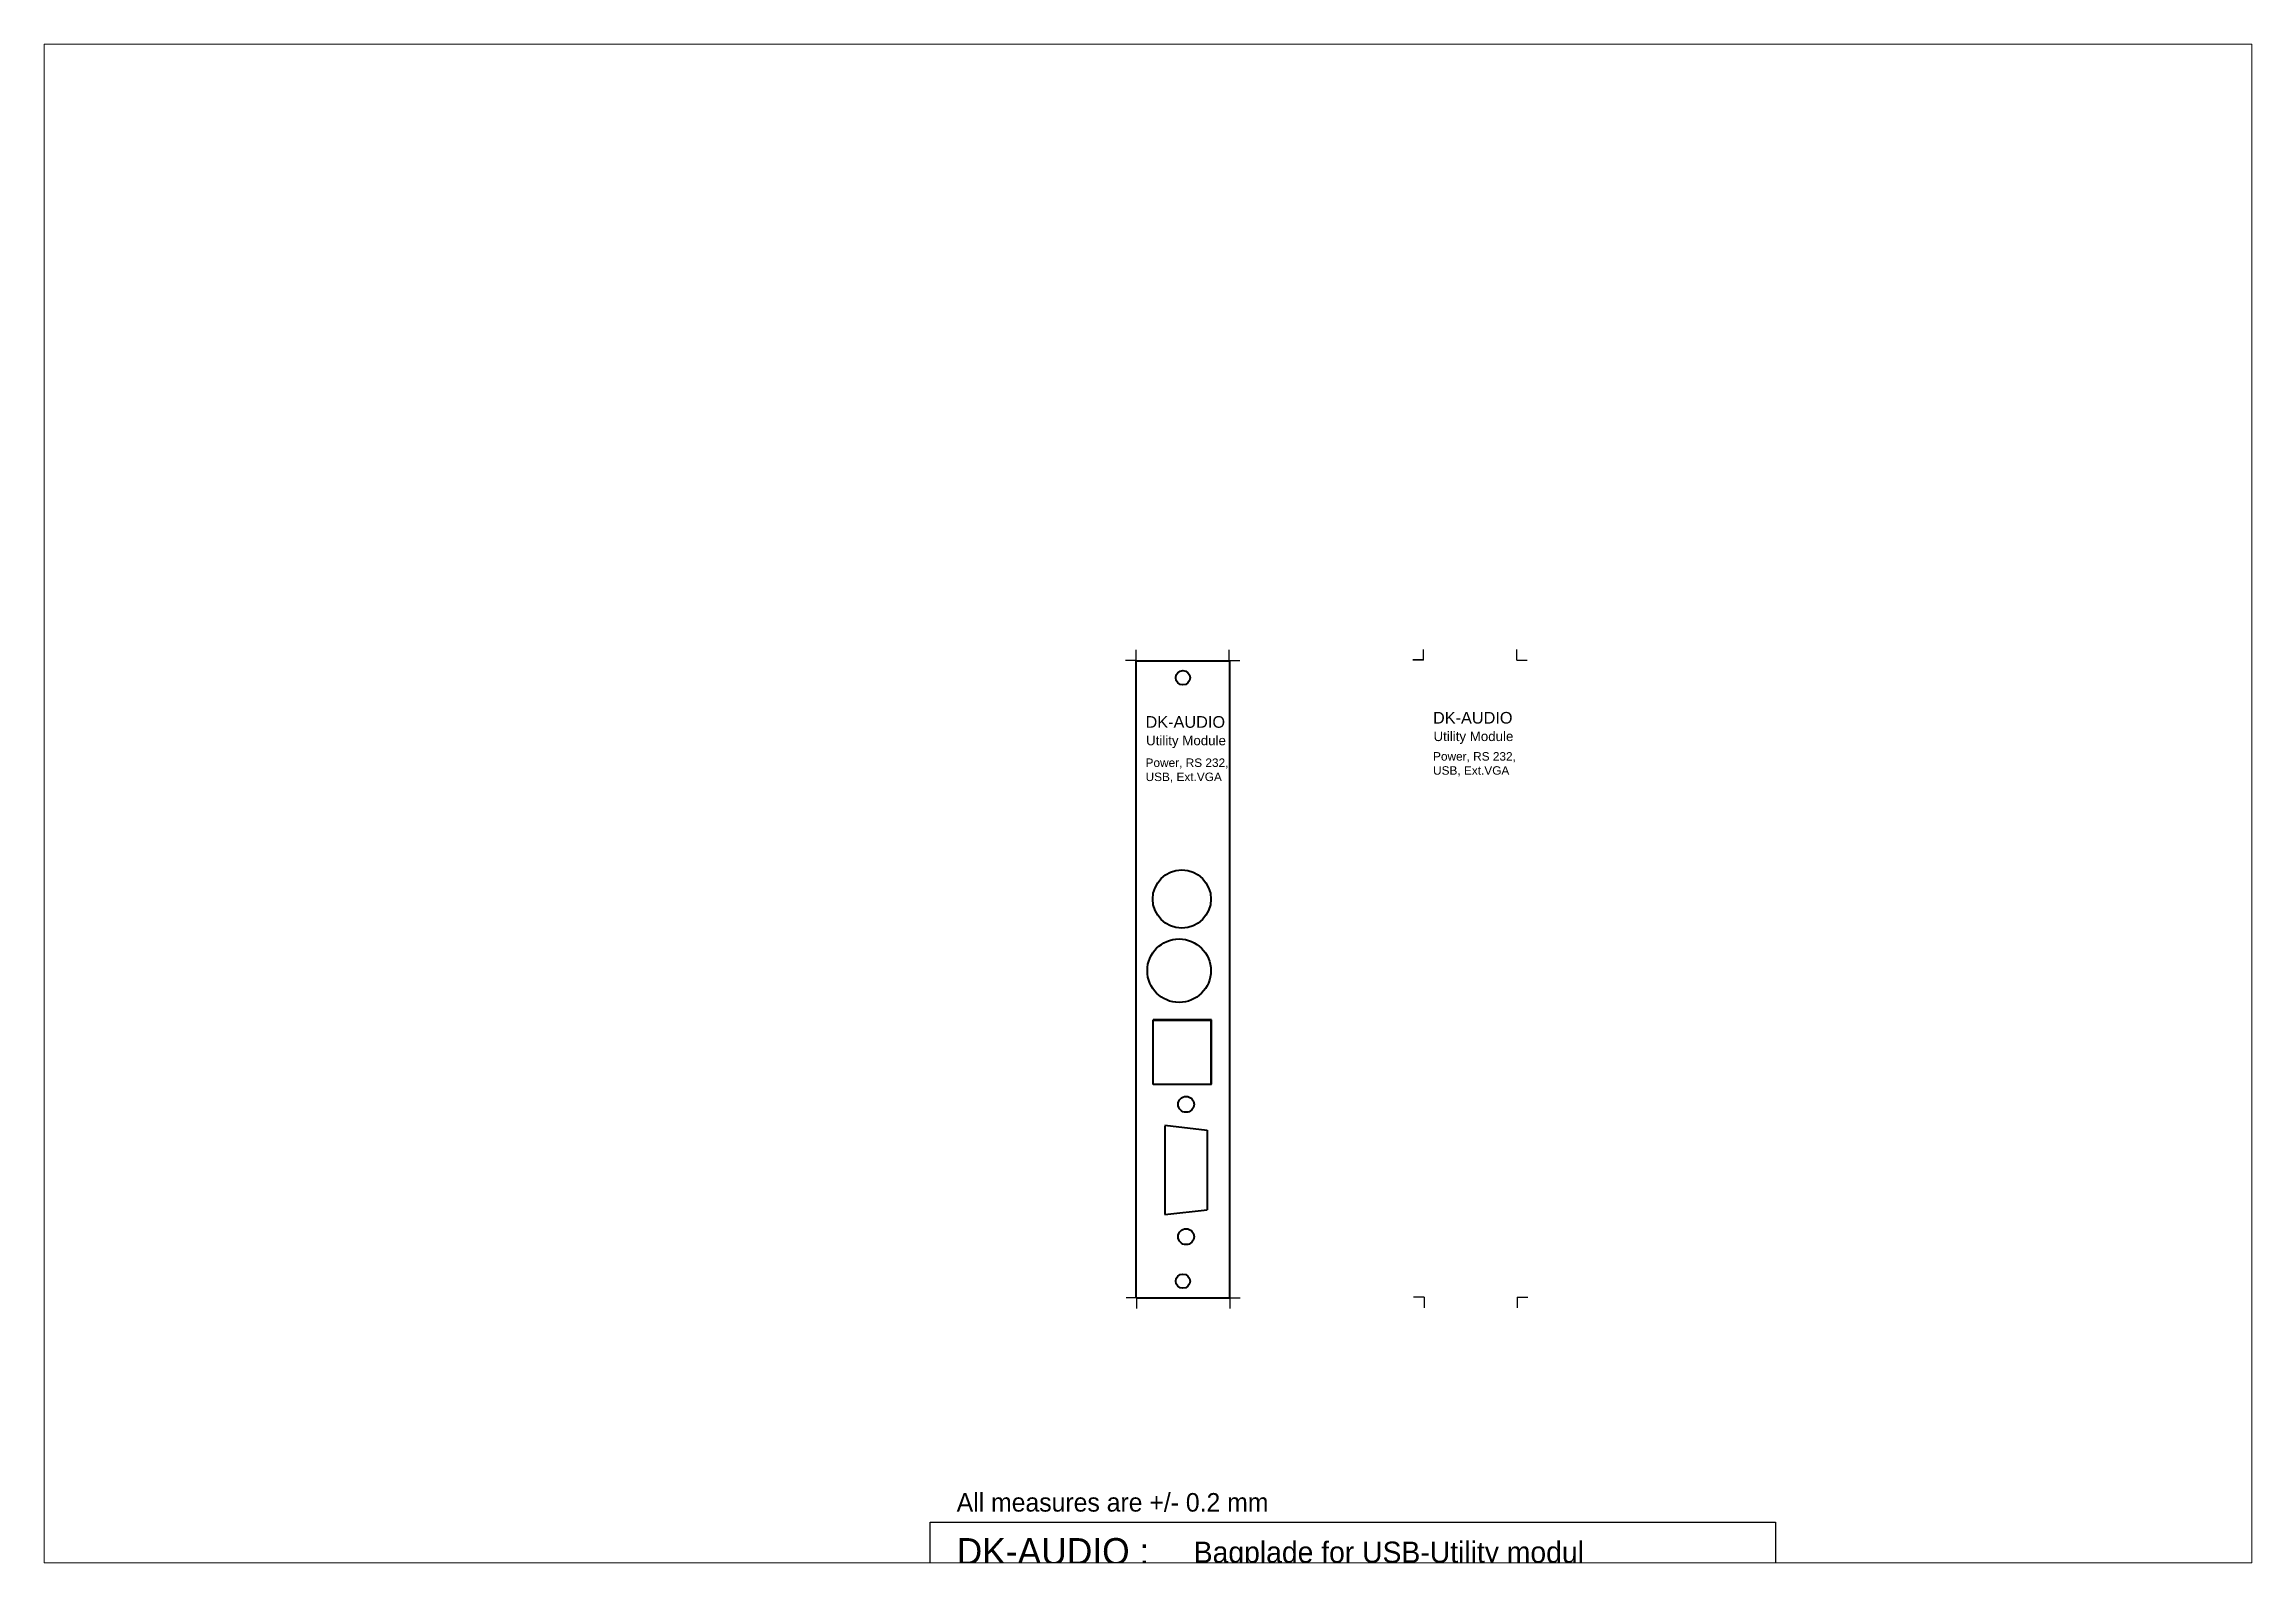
# Paper-space layout 'Layout1' of a CAD drawing. Header units: millimetres. Extents: x 28 to 255, y 20 to 176.
# The model-space entities are those that its viewports show. They can reach past a viewport. Long polylines and large blocks are cut down to what shows.
import ezdxf

# ---------------------------------------------------------------- set-up
doc = ezdxf.new("R2010")
doc.units = ezdxf.units.MM
doc.linetypes.add('ACAD_ISO03W100', pattern=[30, 12, -18])
for name, color, linetype in [('display_hidden', 2, 'ACAD_ISO03W100'), ('ramme_head', 2, 'Continuous'), ('Silketryk_1', 7, 'Continuous')]:
    doc.layers.add(name, color=color, linetype=linetype)
doc.layers.add('Module', color=3, linetype='Continuous', lineweight=40)
doc.styles.add('ROMAND', font='romand', dxfattribs={"height": 3.5})

msp = doc.modelspace()

# ---------------------------------------------------------------- linework, layer by layer
at = {"layer": 'Module', "ltscale": 0.35}
for p, q in [((204.95, 92.04), (204.95, 212.44)), ((204.95, 212.44), (222.55, 212.44)), ((222.55, 212.44), (222.55, 92.04)), ((210.35, 124.69), (218.35, 123.79)), ((210.35, 124.59), (210.35, 107.84)), ((218.35, 123.79), (218.35, 108.74)), ((210.35, 107.84), (218.35, 108.74)), ((222.55, 92.04), (204.95, 92.04)), ((222.55, 92.04), (213.1, 92.04))]:
    msp.add_line(p, q, dxfattribs=at)
at = {"layer": 'Module', "ltscale": 0.1}
for p, q in [((219.15, 144.59), (208.1, 144.59)), ((208.1, 144.55), (219.15, 144.55)), ((208.1, 132.4), (208.1, 144.55)), ((208.15, 132.44), (208.15, 144.59)), ((219.1, 132.4), (219.1, 144.55)), ((219.15, 132.44), (219.15, 144.59)), ((208.1, 132.44), (219.15, 132.44))]:
    msp.add_line(p, q, dxfattribs=at)
at = {"layer": 'Module', "ltscale": 0.35}
for centre, radius in [((213.75, 209.24), 1.35), ((214.35, 128.64), 1.5), ((214.35, 103.64), 1.5), ((213.75, 95.24), 1.35)]:
    msp.add_circle(centre, radius, dxfattribs=at)
at = {"layer": 'Module', "ltscale": 0.1}
for centre, radius in [((213.55, 167.44), 5.5), ((213.03, 153.89), 6)]:
    msp.add_circle(centre, radius, dxfattribs=at)
at = {"layer": 'ramme_head'}
for p, q in [((166, 49.7), (325.72, 49.7)), ((166, -2.3), (166, 49.7)), ((325.72, 49.7), (325.72, -2.3))]:
    msp.add_line(p, q, dxfattribs=at)
at = {"layer": 'Silketryk_1'}
for p, q in [((204.9, 212.52), (204.9, 214.52)), ((204.91, 212.5), (204.91, 214.5)), ((222.5, 212.5), (222.5, 214.5)), ((259.22, 212.61), (259.22, 214.61)), ((259.23, 212.59), (259.23, 214.59)), ((276.82, 212.59), (276.82, 214.59)), ((204.9, 212.52), (202.9, 212.52)), ((204.91, 212.5), (202.91, 212.5)), ((222.5, 212.5), (224.5, 212.5)), ((259.22, 212.61), (257.22, 212.61)), ((259.23, 212.59), (257.23, 212.59)), ((276.82, 212.59), (278.82, 212.59)), ((205, 92.1), (203, 92.1)), ((205, 92.1), (205, 90.1)), ((222.6, 92.1), (222.6, 90.1)), ((222.6, 92.1), (224.6, 92.1)), ((259.32, 92.19), (257.32, 92.19)), ((259.32, 92.19), (259.32, 90.19)), ((276.92, 92.19), (278.92, 92.19)), ((276.92, 92.19), (276.92, 90.19))]:
    msp.add_line(p, q, dxfattribs=at)

# ---------------------------------------------------------------- texts
at = {"layer": 'ramme_head', "color": 2}
msp.add_text('All measures are +/- 0.2 mm', height=3.5, dxfattribs=at).set_placement((171, 51.7))
at = {"layer": 'ramme_head'}
for s, height, p in [('DK-AUDIO :', 5, (171, 41.7)), ('Bagplade for USB-Utility modul', 4, (215.8, 42.03))]:
    msp.add_text(s, height=height, dxfattribs=at).set_placement(p)
at = {"layer": 'Silketryk_1', "attachment_point": 1, "style": 'ROMAND'}
for s, insert, char_height, width in [('{\\fArial|b0|i0|c0|p34;DK-AUDIO}', (206.69, 201.99), 2.2, 50), ('{\\fArial|b0|i0|c0|p34;DK-AUDIO}', (261.01, 202.78), 2.2, 50), ('{\\fArial|b0|i0|c0|p34;Utility Module}', (206.79, 198.29), 1.8, 50), ('{\\fArial|b0|i0|c0|p34;Utility Module}', (261.11, 199.08), 1.8, 50), ('{\\fArial|b0|i0|c0|p34;Power, RS 232,\\PUSB, Ext.VGA}', (206.7, 193.99), 1.6, 21.9525), ('{\\fArial|b0|i0|c0|p34;Power, RS 232,\\PUSB, Ext.VGA}', (261.02, 195.19), 1.6, 21.9525)]:
    msp.add_mtext(s, dxfattribs=dict(at, insert=insert, char_height=char_height, width=width))

psp = doc.layouts.get("Layout1")

# ---------------------------------------------------------------- viewports
at = {"layer": 'display_hidden', "ltscale": 0.1}
psp.add_viewport(center=(141.83, 97.55), size=(226.92, 156.0745), view_center_point=(207.16, 185.49), view_height=286.927, dxfattribs=at)

doc.saveas('drawing.dxf')
